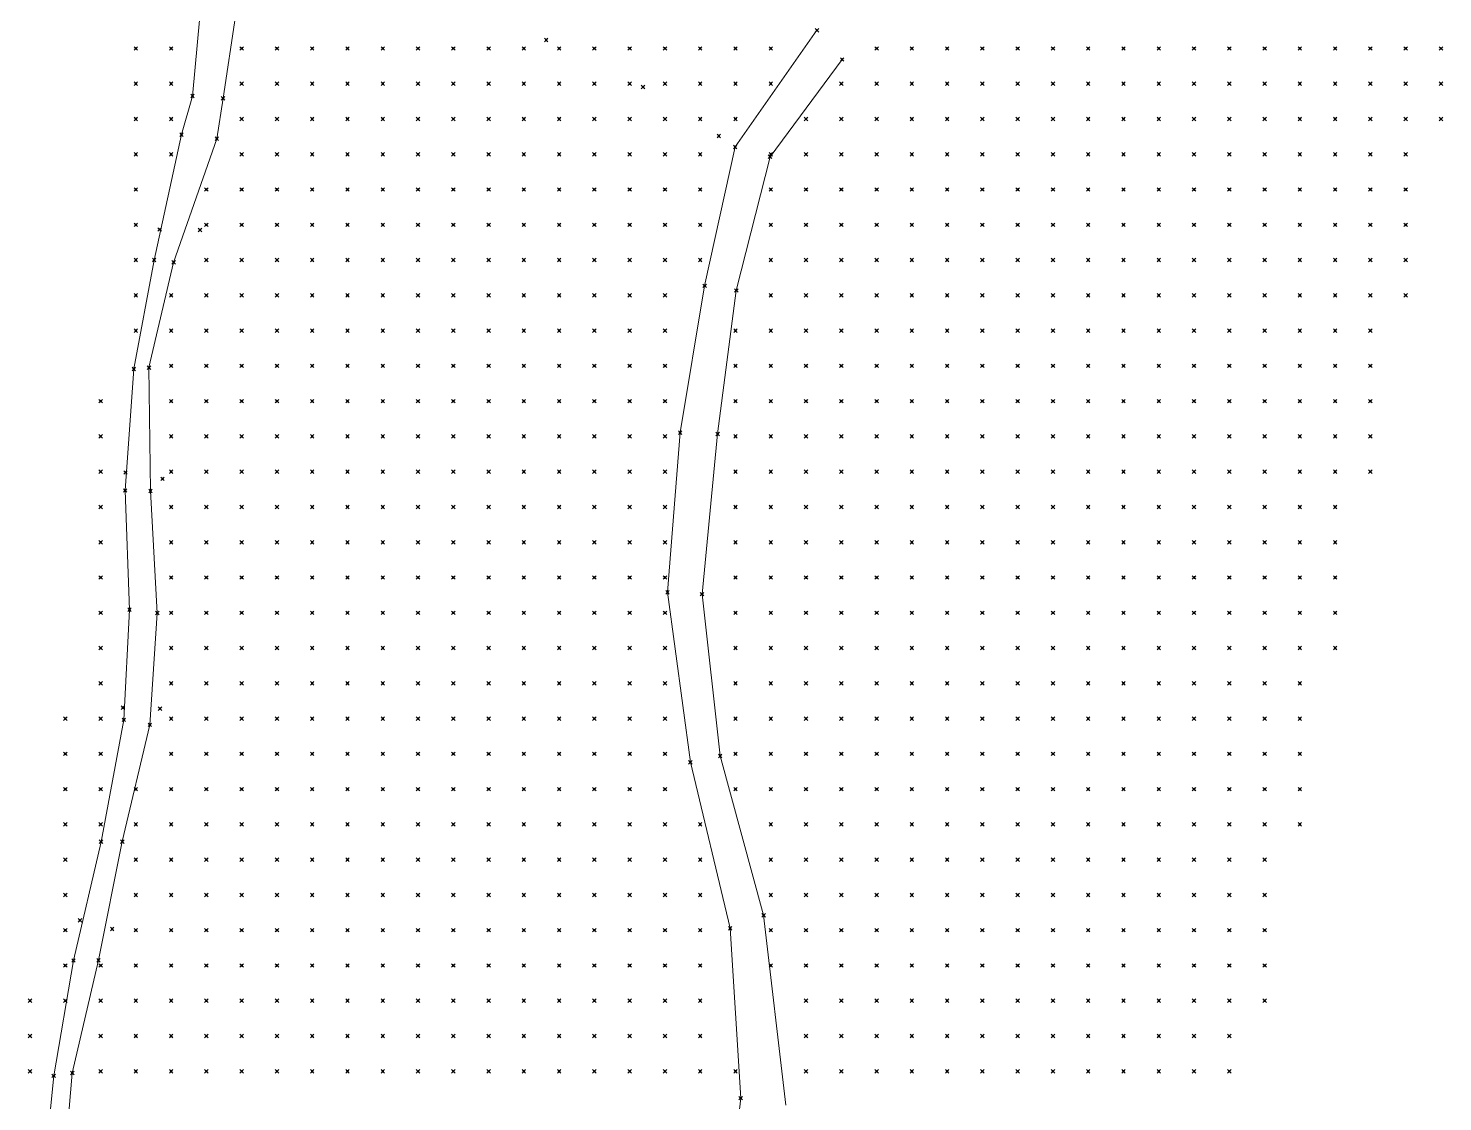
# Model space of a CAD drawing. Header units: metres. Extents: x 441556 to 446409, y 432338 to 461058.
# Drawn here: x 445193.5 to 445313.8, y 436738 to 436829.3 of the extents above; entities that cross this region are included whole.
import ezdxf

# ---------------------------------------------------------------- set-up
doc = ezdxf.new("R2010")
doc.units = ezdxf.units.M
doc.header["$MEASUREMENT"] = 0
doc.header["$PDMODE"] = 35
doc.header["$PDSIZE"] = 0.15
for name, color, linetype, lineweight in [('DTM-BRE-RevN_GRP_DRUM FORESTIER', 2, 'Continuous', 0), ('DTM-NOK-RevN_LIDAR_co_lidar', 91, 'Continuous', 0), ('DTM-NOK-RevN_RTK', 32, 'Continuous', 0)]:
    doc.layers.add(name, color=color, linetype=linetype, lineweight=lineweight)

msp = doc.modelspace()

# ---------------------------------------------------------------- linework, layer by layer
at = {"layer": 'DTM-BRE-RevN_GRP_DRUM FORESTIER'}
for p, q in [((445207.453, 436823.545, 324.99), (445208.078, 436830.304, 325.52)), ((445211.104, 436830.334, 325.508), (445210.055, 436823.355, 325.074)), ((445253.605, 436819.222, 347.987), (445260.558, 436829.136, 345.974)), ((445256.57, 436818.386, 347.986), (445262.696, 436826.658, 346.096)), ((445206.521, 436820.271, 325.227), (445207.453, 436823.545, 324.99)), ((445210.055, 436823.355, 325.074), (445209.529, 436819.917, 325.182)), ((445204.192, 436809.604, 325.087), (445206.521, 436820.271, 325.227)), ((445209.529, 436819.917, 325.182), (445205.851, 436809.402, 325.158)), ((445251.004, 436807.404, 350.141), (445253.605, 436819.222, 347.987)), ((445253.696, 436807.012, 350.125), (445256.57, 436818.386, 347.986)), ((445202.467, 436800.339, 325.001), (445204.192, 436809.604, 325.087)), ((445205.851, 436809.402, 325.158), (445203.751, 436800.452, 324.849)), ((445248.92, 436794.923, 352.703), (445251.004, 436807.404, 350.141)), ((445252.112, 436794.813, 352.721), (445253.696, 436807.012, 350.125)), ((445201.727, 436790.007, 324.931), (445202.467, 436800.339, 325.001)), ((445203.751, 436800.452, 324.849), (445203.884, 436789.967, 325.036)), ((445247.853, 436781.351, 354.242), (445248.92, 436794.923, 352.703)), ((445250.783, 436781.19, 354.259), (445252.112, 436794.813, 352.721)), ((445202.1, 436779.868, 325.12), (445201.727, 436790.007, 324.931)), ((445203.884, 436789.967, 325.036), (445204.46, 436779.584, 325.207)), ((445249.794, 436766.891, 356.804), (445247.853, 436781.351, 354.242)), ((445252.33, 436767.431, 357.163), (445250.783, 436781.19, 354.259)), ((445201.617, 436770.501, 325.118), (445202.1, 436779.868, 325.12)), ((445204.46, 436779.584, 325.207), (445203.825, 436770.081, 325.258)), ((445199.68, 436760.133, 325.124), (445201.617, 436770.501, 325.118)), ((445203.825, 436770.081, 325.258), (445201.488, 436760.143, 325.132)), ((445253.177, 436752.777, 359.825), (445249.794, 436766.891, 356.804)), ((445256.021, 436753.882, 359.78), (445252.33, 436767.431, 357.163)), ((445197.332, 436750.04, 325.029), (445199.68, 436760.133, 325.124)), ((445201.488, 436760.143, 325.132), (445199.458, 436750.051, 325.045)), ((445257.924, 436737.724, 362.214), (445256.021, 436753.882, 359.78)), ((445254.075, 436738.331, 362.3), (445253.177, 436752.777, 359.825)), ((445195.652, 436740.228, 325.095), (445197.332, 436750.04, 325.029)), ((445199.458, 436750.051, 325.045), (445197.232, 436740.467, 325.081)), ((445194.667, 436730.326, 325.311), (445195.652, 436740.228, 325.095)), ((445197.232, 436740.467, 325.081), (445196.346, 436730.127, 325.387)), ((445252.42, 436723.75, 362.963), (445254.075, 436738.331, 362.3))]:
    msp.add_line(p, q, dxfattribs=at)
at = {"layer": 'DTM-NOK-RevN_LIDAR_co_lidar'}
for p in [(445202.641, 436827.595, 323.741), (445205.64, 436827.595, 324.706), (445211.639, 436827.595, 325.249), (445214.639, 436827.595, 326.148), (445217.638, 436827.595, 330.301), (445220.637, 436827.595, 333.143), (445223.637, 436827.595, 334.164), (445226.636, 436827.595, 335.38), (445229.635, 436827.595, 336.824), (445232.635, 436827.595, 338.014), (445235.634, 436827.595, 338.902), (445238.634, 436827.595, 340.061), (445241.633, 436827.595, 341.653), (445244.632, 436827.595, 342.616), (445247.632, 436827.595, 343.68), (445250.631, 436827.595, 344.609), (445253.63, 436827.595, 345.422), (445256.63, 436827.595, 345.903), (445265.628, 436827.595, 346.367), (445268.627, 436827.595, 347.504), (445271.627, 436827.595, 348.869), (445274.626, 436827.595, 350.51), (445277.625, 436827.595, 354.918), (445280.625, 436827.595, 356.434), (445283.624, 436827.595, 357.145), (445286.624, 436827.595, 359.183), (445289.623, 436827.595, 360.364), (445292.622, 436827.595, 360.938), (445295.622, 436827.595, 361.099), (445298.621, 436827.595, 361.127), (445301.62, 436827.595, 360.359), (445304.62, 436827.595, 359.744), (445307.619, 436827.595, 359.133), (445310.619, 436827.595, 357.608), (445313.618, 436827.595, 358.384), (445202.641, 436824.596, 323.563), (445205.64, 436824.596, 324.589), (445211.639, 436824.596, 325.881), (445214.639, 436824.596, 327.587), (445217.638, 436824.596, 331.214), (445220.637, 436824.596, 333.736), (445223.637, 436824.596, 334.707), (445226.636, 436824.596, 335.876), (445229.635, 436824.596, 337.665), (445232.635, 436824.596, 338.782), (445235.634, 436824.596, 339.813), (445238.634, 436824.596, 341.534), (445241.633, 436824.596, 342.983), (445244.632, 436824.596, 344.087), (445247.632, 436824.596, 345.369), (445250.631, 436824.596, 346.649), (445253.63, 436824.596, 347.118), (445256.63, 436824.596, 346.85), (445262.629, 436824.596, 347.531), (445265.628, 436824.596, 349.435), (445268.627, 436824.596, 350.822), (445271.627, 436824.596, 351.86), (445274.626, 436824.596, 353.271), (445277.625, 436824.596, 357.587), (445280.625, 436824.596, 359.799), (445283.624, 436824.596, 360.044), (445286.624, 436824.596, 360.584), (445289.623, 436824.596, 361.253), (445292.622, 436824.596, 361.907), (445295.622, 436824.596, 362.546), (445298.621, 436824.596, 363.065), (445301.62, 436824.596, 362.008), (445304.62, 436824.596, 360.805), (445307.619, 436824.596, 361.563), (445310.619, 436824.596, 362.106), (445313.618, 436824.596, 362.723), (445202.641, 436821.597, 323.593), (445205.64, 436821.597, 324.581), (445211.639, 436821.597, 327.219), (445214.639, 436821.597, 329.363), (445217.638, 436821.597, 331.726), (445220.637, 436821.597, 333.713), (445223.637, 436821.597, 335.136), (445226.636, 436821.597, 336.288), (445229.635, 436821.597, 338.329), (445232.635, 436821.597, 339.894), (445235.634, 436821.597, 341.344), (445238.634, 436821.597, 343.518), (445241.633, 436821.597, 344.923), (445244.632, 436821.597, 345.685), (445247.632, 436821.597, 346.349), (445250.631, 436821.597, 347.46), (445253.63, 436821.597, 347.731), (445259.629, 436821.597, 348.46), (445262.629, 436821.597, 350.344), (445265.628, 436821.597, 352.412), (445268.627, 436821.597, 353.637), (445271.627, 436821.597, 354.388), (445274.626, 436821.597, 356.34), (445277.625, 436821.597, 359.073), (445280.625, 436821.597, 360.527), (445283.624, 436821.597, 360.813), (445286.624, 436821.597, 361.393), (445289.623, 436821.597, 362.244), (445292.622, 436821.597, 363.173), (445295.622, 436821.597, 363.646), (445298.621, 436821.597, 364.125), (445301.62, 436821.597, 364.19), (445304.62, 436821.597, 364.178), (445307.619, 436821.597, 364.855), (445310.619, 436821.597, 365.491), (445313.618, 436821.597, 365.755), (445202.641, 436818.597, 323.913), (445205.64, 436818.597, 324.663), (445211.639, 436818.597, 327.734), (445214.639, 436818.597, 329.749), (445217.638, 436818.597, 332.032), (445220.637, 436818.597, 333.69), (445223.637, 436818.597, 335.218), (445226.636, 436818.597, 337.193), (445229.635, 436818.597, 339.326), (445232.635, 436818.597, 340.836), (445235.634, 436818.597, 342.252), (445238.634, 436818.597, 344.479), (445241.633, 436818.597, 345.913), (445244.632, 436818.597, 347.015), (445247.632, 436818.597, 347.816), (445250.631, 436818.597, 348.199), (445256.63, 436818.597, 348.589), (445259.629, 436818.597, 350.792), (445262.629, 436818.597, 352.703), (445265.628, 436818.597, 354.364), (445268.627, 436818.597, 355.777), (445271.627, 436818.597, 356.778), (445274.626, 436818.597, 358.462), (445277.625, 436818.597, 359.778), (445280.625, 436818.597, 360.836), (445283.624, 436818.597, 361.73), (445286.624, 436818.597, 362.42), (445289.623, 436818.597, 363.57), (445292.622, 436818.597, 364.783), (445295.622, 436818.597, 365.379), (445298.621, 436818.597, 365.609), (445301.62, 436818.597, 365.974), (445304.62, 436818.597, 366.02), (445307.619, 436818.597, 366.207), (445310.619, 436818.597, 367.026), (445202.641, 436815.598, 324.101), (445208.64, 436815.598, 324.833), (445211.639, 436815.598, 327.135), (445214.639, 436815.598, 330.266), (445217.638, 436815.598, 332.898), (445220.637, 436815.598, 334.227), (445223.637, 436815.598, 335.555), (445226.636, 436815.598, 337.526), (445229.635, 436815.598, 339.625), (445232.635, 436815.598, 340.983), (445235.634, 436815.598, 342.797), (445238.634, 436815.598, 345.084), (445241.633, 436815.598, 346.524), (445244.632, 436815.598, 347.922), (445247.632, 436815.598, 349.151), (445250.631, 436815.598, 349.122), (445256.63, 436815.598, 349.398), (445259.629, 436815.598, 351.248), (445262.629, 436815.598, 353.205), (445265.628, 436815.598, 354.843), (445268.627, 436815.598, 356.525), (445271.627, 436815.598, 358.117), (445274.626, 436815.598, 359.501), (445277.625, 436815.598, 360.315), (445280.625, 436815.598, 361.333), (445283.624, 436815.598, 362.506), (445286.624, 436815.598, 364.311), (445289.623, 436815.598, 365.459), (445292.622, 436815.598, 366.046), (445295.622, 436815.598, 366.509), (445298.621, 436815.598, 366.904), (445301.62, 436815.598, 367.472), (445304.62, 436815.598, 367.384), (445307.619, 436815.598, 367.48), (445310.619, 436815.598, 368.294), (445202.641, 436812.598, 324.25), (445208.64, 436812.598, 324.958), (445211.639, 436812.598, 326.263), (445214.639, 436812.598, 330.813), (445217.638, 436812.598, 333.666), (445220.637, 436812.598, 334.734), (445223.637, 436812.598, 335.904), (445226.636, 436812.598, 337.713), (445229.635, 436812.598, 339.674), (445232.635, 436812.598, 341.159), (445235.634, 436812.598, 342.9), (445238.634, 436812.598, 345.208), (445241.633, 436812.598, 346.995), (445244.632, 436812.598, 348.369), (445247.632, 436812.598, 349.866), (445250.631, 436812.598, 349.75), (445256.63, 436812.598, 349.882), (445259.629, 436812.598, 351.445), (445262.629, 436812.598, 353.455), (445265.628, 436812.598, 355.358), (445268.627, 436812.598, 357.297), (445271.627, 436812.598, 358.991), (445274.626, 436812.598, 360.266), (445277.625, 436812.598, 361.438), (445280.625, 436812.598, 362.335), (445283.624, 436812.598, 364.095), (445286.624, 436812.598, 366.53), (445289.623, 436812.598, 367.269), (445292.622, 436812.598, 367.675), (445295.622, 436812.598, 368.004), (445298.621, 436812.598, 368.05), (445301.62, 436812.598, 369.113), (445304.62, 436812.598, 369.794), (445307.619, 436812.598, 369.247), (445310.619, 436812.598, 369.525), (445202.641, 436809.599, 324.363), (445208.64, 436809.599, 325.001), (445211.639, 436809.599, 327.402), (445214.639, 436809.599, 332.086), (445217.638, 436809.599, 334.535), (445220.637, 436809.599, 335.466), (445223.637, 436809.599, 336.352), (445226.636, 436809.599, 338.109), (445229.635, 436809.599, 339.74), (445232.635, 436809.599, 341.492), (445235.634, 436809.599, 343.452), (445238.634, 436809.599, 345.486), (445241.633, 436809.599, 347.277), (445244.632, 436809.599, 348.66), (445247.632, 436809.599, 350.076), (445250.631, 436809.599, 349.996), (445256.63, 436809.599, 351.109), (445259.629, 436809.599, 352.42), (445262.629, 436809.599, 354.066), (445265.628, 436809.599, 356.412), (445268.627, 436809.599, 358.276), (445271.627, 436809.599, 360.044), (445274.626, 436809.599, 361.398), (445277.625, 436809.599, 362.457), (445280.625, 436809.599, 363.641), (445283.624, 436809.599, 365.212), (445286.624, 436809.599, 366.934), (445289.623, 436809.599, 368.046), (445292.622, 436809.599, 368.887), (445295.622, 436809.599, 370.025), (445298.621, 436809.599, 370.486), (445301.62, 436809.599, 371.304), (445304.62, 436809.599, 371.635), (445307.619, 436809.599, 371.683), (445310.619, 436809.599, 371.724), (445202.641, 436806.6, 324.361), (445205.64, 436806.6, 324.83), (445208.64, 436806.6, 324.952), (445211.639, 436806.6, 328.869), (445214.639, 436806.6, 333.351), (445217.638, 436806.6, 335.162), (445220.637, 436806.6, 335.907), (445223.637, 436806.6, 336.989), (445226.636, 436806.6, 338.611), (445229.635, 436806.6, 340.076), (445232.635, 436806.6, 341.694), (445235.634, 436806.6, 343.741), (445238.634, 436806.6, 345.572), (445241.633, 436806.6, 347.313), (445244.632, 436806.6, 348.748), (445247.632, 436806.6, 350.132), (445256.63, 436806.6, 352.098), (445259.629, 436806.6, 353.614), (445262.629, 436806.6, 355.079), (445265.628, 436806.6, 357.082), (445268.627, 436806.6, 358.887), (445271.627, 436806.6, 360.941), (445274.626, 436806.6, 362.406), (445277.625, 436806.6, 363.354), (445280.625, 436806.6, 364.526), (445283.624, 436806.6, 365.569), (445286.624, 436806.6, 367.092), (445289.623, 436806.6, 368.829), (445292.622, 436806.6, 370.304), (445295.622, 436806.6, 371.59), (445298.621, 436806.6, 372.737), (445301.62, 436806.6, 373.284), (445304.62, 436806.6, 373.949), (445307.619, 436806.6, 373.825), (445310.619, 436806.6, 374.257), (445202.641, 436803.6, 324.465), (445205.64, 436803.6, 324.878), (445208.64, 436803.6, 325.312), (445211.639, 436803.6, 329.754), (445214.639, 436803.6, 334.012), (445217.638, 436803.6, 335.443), (445220.637, 436803.6, 336.051), (445223.637, 436803.6, 337.362), (445226.636, 436803.6, 338.905), (445229.635, 436803.6, 340.44), (445232.635, 436803.6, 341.886), (445235.634, 436803.6, 343.58), (445238.634, 436803.6, 345.448), (445241.633, 436803.6, 347.265), (445244.632, 436803.6, 348.685), (445247.632, 436803.6, 350.423), (445253.63, 436803.6, 351.276), (445256.63, 436803.6, 353.273), (445259.629, 436803.6, 354.838), (445262.629, 436803.6, 355.969), (445265.628, 436803.6, 357.592), (445268.627, 436803.6, 359.584), (445271.627, 436803.6, 361.641), (445274.626, 436803.6, 363.046), (445277.625, 436803.6, 364.731), (445280.625, 436803.6, 365.888), (445283.624, 436803.6, 366.507), (445286.624, 436803.6, 368.149), (445289.623, 436803.6, 369.89), (445292.622, 436803.6, 371.281), (445295.622, 436803.6, 372.661), (445298.621, 436803.6, 374.11), (445301.62, 436803.6, 374.69), (445304.62, 436803.6, 375.375), (445307.619, 436803.6, 375.709), (445205.64, 436800.601, 324.818), (445208.64, 436800.601, 325.301), (445211.639, 436800.601, 329.275), (445214.639, 436800.601, 333.975), (445217.638, 436800.601, 335.523), (445220.637, 436800.601, 336.15), (445223.637, 436800.601, 337.437), (445226.636, 436800.601, 338.754), (445229.635, 436800.601, 340.006), (445232.635, 436800.601, 341.811), (445235.634, 436800.601, 343.393), (445238.634, 436800.601, 345.426), (445241.633, 436800.601, 347.384), (445244.632, 436800.601, 348.813), (445247.632, 436800.601, 350.918), (445253.63, 436800.601, 351.931), (445256.63, 436800.601, 354.058), (445259.629, 436800.601, 355.849), (445262.629, 436800.601, 356.9), (445265.628, 436800.601, 358.226), (445268.627, 436800.601, 360.178), (445271.627, 436800.601, 362.223), (445274.626, 436800.601, 363.769), (445277.625, 436800.601, 365.502), (445280.625, 436800.601, 366.741), (445283.624, 436800.601, 367.416), (445286.624, 436800.601, 368.961), (445289.623, 436800.601, 370.64), (445292.622, 436800.601, 371.946), (445295.622, 436800.601, 373.388), (445298.621, 436800.601, 374.664), (445301.62, 436800.601, 375.631), (445304.62, 436800.601, 376.494), (445307.619, 436800.601, 377.407), (445199.642, 436797.602, 323.951), (445205.64, 436797.602, 324.797), (445208.64, 436797.602, 325.594), (445211.639, 436797.602, 328.209), (445214.639, 436797.602, 332.546), (445217.638, 436797.602, 335.307), (445220.637, 436797.602, 336.481), (445223.637, 436797.602, 337.502), (445226.636, 436797.602, 338.65), (445229.635, 436797.602, 339.724), (445232.635, 436797.602, 341.526), (445235.634, 436797.602, 343.186), (445238.634, 436797.602, 345.111), (445241.633, 436797.602, 347.58), (445244.632, 436797.602, 349.733), (445247.632, 436797.602, 351.588), (445253.63, 436797.602, 352.662), (445256.63, 436797.602, 354.918), (445259.629, 436797.602, 356.785), (445262.629, 436797.602, 357.825), (445265.628, 436797.602, 358.934), (445268.627, 436797.602, 360.732), (445271.627, 436797.602, 362.497), (445274.626, 436797.602, 364.45), (445277.625, 436797.602, 366.52), (445280.625, 436797.602, 367.625), (445283.624, 436797.602, 368.458), (445286.624, 436797.602, 369.869), (445289.623, 436797.602, 371.329), (445292.622, 436797.602, 372.918), (445295.622, 436797.602, 373.984), (445298.621, 436797.602, 374.996), (445301.62, 436797.602, 376.153), (445304.62, 436797.602, 377.281), (445307.619, 436797.602, 378.404), (445199.642, 436794.602, 324.172), (445205.64, 436794.602, 324.687), (445208.64, 436794.602, 326.206), (445211.639, 436794.602, 327.774), (445214.639, 436794.602, 330.577), (445217.638, 436794.602, 334.964), (445220.637, 436794.602, 336.953), (445223.637, 436794.602, 337.624), (445226.636, 436794.602, 338.767), (445229.635, 436794.602, 340.091), (445232.635, 436794.602, 341.835), (445235.634, 436794.602, 343.685), (445238.634, 436794.602, 345.61), (445241.633, 436794.602, 347.318), (445244.632, 436794.602, 349.83), (445247.632, 436794.602, 351.96), (445253.63, 436794.602, 353.911), (445256.63, 436794.602, 356.041), (445259.629, 436794.602, 357.55), (445262.629, 436794.602, 358.579), (445265.628, 436794.602, 359.645), (445268.627, 436794.602, 361.954), (445271.627, 436794.602, 363.439), (445274.626, 436794.602, 365.699), (445277.625, 436794.602, 367.649), (445280.625, 436794.602, 368.533), (445283.624, 436794.602, 369.553), (445286.624, 436794.602, 370.75), (445289.623, 436794.602, 372.221), (445292.622, 436794.602, 373.734), (445295.622, 436794.602, 374.864), (445298.621, 436794.602, 375.768), (445301.62, 436794.602, 376.709), (445304.62, 436794.602, 377.788), (445307.619, 436794.602, 379.207), (445199.642, 436791.603, 324.284), (445205.64, 436791.603, 324.665), (445208.64, 436791.603, 326.465), (445211.639, 436791.603, 327.974), (445214.639, 436791.603, 329.528), (445217.638, 436791.603, 334.015), (445220.637, 436791.603, 336.99), (445223.637, 436791.603, 338.105), (445226.636, 436791.603, 339.508), (445229.635, 436791.603, 340.857), (445232.635, 436791.603, 342.7), (445235.634, 436791.603, 344.417), (445238.634, 436791.603, 345.85), (445241.633, 436791.603, 347.829), (445244.632, 436791.603, 350.479), (445247.632, 436791.603, 352.387), (445253.63, 436791.603, 354.678), (445256.63, 436791.603, 356.807), (445259.629, 436791.603, 358.339), (445262.629, 436791.603, 359.398), (445265.628, 436791.603, 360.527), (445268.627, 436791.603, 362.436), (445271.627, 436791.603, 364.024), (445274.626, 436791.603, 366.478), (445277.625, 436791.603, 368.391), (445280.625, 436791.603, 369.491), (445283.624, 436791.603, 370.559), (445286.624, 436791.603, 371.824), (445289.623, 436791.603, 373.671), (445292.622, 436791.603, 374.767), (445295.622, 436791.603, 375.631), (445298.621, 436791.603, 376.569), (445301.62, 436791.603, 377.374), (445304.62, 436791.603, 378.516), (445307.619, 436791.603, 379.888), (445199.642, 436788.603, 324.301), (445205.64, 436788.603, 324.898), (445208.64, 436788.603, 326.115), (445211.639, 436788.603, 327.322), (445214.639, 436788.603, 329.203), (445217.638, 436788.603, 334.09), (445220.637, 436788.603, 337.398), (445223.637, 436788.603, 338.32), (445226.636, 436788.603, 339.768), (445229.635, 436788.603, 341.501), (445232.635, 436788.603, 343.419), (445235.634, 436788.603, 345.133), (445238.634, 436788.603, 346.973), (445241.633, 436788.603, 349.129), (445244.632, 436788.603, 351.853), (445247.632, 436788.603, 353.125), (445253.63, 436788.603, 355.075), (445256.63, 436788.603, 357.338), (445259.629, 436788.603, 359.001), (445262.629, 436788.603, 360.028), (445265.628, 436788.603, 361.493), (445268.627, 436788.603, 363.12), (445271.627, 436788.603, 365.392), (445274.626, 436788.603, 367.615), (445277.625, 436788.603, 369.246), (445280.625, 436788.603, 370.343), (445283.624, 436788.603, 371.424), (445286.624, 436788.603, 372.741), (445289.623, 436788.603, 374.536), (445292.622, 436788.603, 375.548), (445295.622, 436788.603, 376.189), (445298.621, 436788.603, 376.942), (445301.62, 436788.603, 378.17), (445304.62, 436788.603, 379.37), (445199.642, 436785.604, 324.292), (445205.64, 436785.604, 324.929), (445208.64, 436785.604, 326.069), (445211.639, 436785.604, 327.039), (445214.639, 436785.604, 329.78), (445217.638, 436785.604, 334.813), (445220.637, 436785.604, 337.763), (445223.637, 436785.604, 338.331), (445226.636, 436785.604, 339.198), (445229.635, 436785.604, 341.263), (445232.635, 436785.604, 343.911), (445235.634, 436785.604, 346.607), (445238.634, 436785.604, 348.82), (445241.633, 436785.604, 350.326), (445244.632, 436785.604, 352.584), (445247.632, 436785.604, 353.604), (445253.63, 436785.604, 355.568), (445256.63, 436785.604, 357.327), (445259.629, 436785.604, 359.362), (445262.629, 436785.604, 360.779), (445265.628, 436785.604, 362.425), (445268.627, 436785.604, 364.314), (445271.627, 436785.604, 366.779), (445274.626, 436785.604, 368.63), (445277.625, 436785.604, 369.807), (445280.625, 436785.604, 370.883), (445283.624, 436785.604, 372.121), (445286.624, 436785.604, 373.643), (445289.623, 436785.604, 375.111), (445292.622, 436785.604, 375.901), (445295.622, 436785.604, 376.602), (445298.621, 436785.604, 377.57), (445301.62, 436785.604, 379.257), (445304.62, 436785.604, 380.392), (445199.642, 436782.605, 324.213), (445205.64, 436782.605, 325.051), (445208.64, 436782.605, 326.013), (445211.639, 436782.605, 326.833), (445214.639, 436782.605, 330.712), (445217.638, 436782.605, 335.567), (445220.637, 436782.605, 337.99), (445223.637, 436782.605, 338.441), (445226.636, 436782.605, 338.762), (445229.635, 436782.605, 340.875), (445232.635, 436782.605, 344.413), (445235.634, 436782.605, 347.954), (445238.634, 436782.605, 349.555), (445241.633, 436782.605, 350.983), (445244.632, 436782.605, 353.068), (445247.632, 436782.605, 353.924), (445253.63, 436782.605, 356.475), (445256.63, 436782.605, 358.132), (445259.629, 436782.605, 359.872), (445262.629, 436782.605, 361.409), (445265.628, 436782.605, 363.379), (445268.627, 436782.605, 365.147), (445271.627, 436782.605, 366.866), (445274.626, 436782.605, 369.033), (445277.625, 436782.605, 370.522), (445280.625, 436782.605, 371.357), (445283.624, 436782.605, 372.654), (445286.624, 436782.605, 374.259), (445289.623, 436782.605, 375.844), (445292.622, 436782.605, 376.491), (445295.622, 436782.605, 376.945), (445298.621, 436782.605, 378.585), (445301.62, 436782.605, 380.21), (445304.62, 436782.605, 381.233), (445199.642, 436779.605, 324.184), (445205.64, 436779.605, 325.2), (445208.64, 436779.605, 326.522), (445211.639, 436779.605, 327.68), (445214.639, 436779.605, 331.455), (445217.638, 436779.605, 335.359), (445220.637, 436779.605, 337.447), (445223.637, 436779.605, 338.156), (445226.636, 436779.605, 338.449), (445229.635, 436779.605, 340.744), (445232.635, 436779.605, 344.824), (445235.634, 436779.605, 348.627), (445238.634, 436779.605, 349.747), (445241.633, 436779.605, 351.138), (445244.632, 436779.605, 352.836), (445247.632, 436779.605, 354.023), (445253.63, 436779.605, 356.967), (445256.63, 436779.605, 359.098), (445259.629, 436779.605, 360.831), (445262.629, 436779.605, 362.46), (445265.628, 436779.605, 364.763), (445268.627, 436779.605, 366.709), (445271.627, 436779.605, 368.05), (445274.626, 436779.605, 369.997), (445277.625, 436779.605, 371.245), (445280.625, 436779.605, 371.951), (445283.624, 436779.605, 373.091), (445286.624, 436779.605, 374.527), (445289.623, 436779.605, 375.922), (445292.622, 436779.605, 376.687), (445295.622, 436779.605, 377.72), (445298.621, 436779.605, 379.18), (445301.62, 436779.605, 380.349), (445304.62, 436779.605, 381.271), (445199.642, 436776.606, 324.337), (445205.64, 436776.606, 325.373), (445208.64, 436776.606, 327.019), (445211.639, 436776.606, 329.443), (445214.639, 436776.606, 332.486), (445217.638, 436776.606, 334.586), (445220.637, 436776.606, 337.071), (445223.637, 436776.606, 338.047), (445226.636, 436776.606, 338.072), (445229.635, 436776.606, 339.96), (445232.635, 436776.606, 344.798), (445235.634, 436776.606, 349.112), (445238.634, 436776.606, 350.494), (445241.633, 436776.606, 351.419), (445244.632, 436776.606, 352.962), (445247.632, 436776.606, 354.42), (445253.63, 436776.606, 357.481), (445256.63, 436776.606, 359.706), (445259.629, 436776.606, 362.059), (445262.629, 436776.606, 364.047), (445265.628, 436776.606, 365.986), (445268.627, 436776.606, 367.767), (445271.627, 436776.606, 368.535), (445274.626, 436776.606, 370.264), (445277.625, 436776.606, 371.677), (445280.625, 436776.606, 372.617), (445283.624, 436776.606, 374.055), (445286.624, 436776.606, 375.171), (445289.623, 436776.606, 375.884), (445292.622, 436776.606, 377.215), (445295.622, 436776.606, 378.594), (445298.621, 436776.606, 379.436), (445301.62, 436776.606, 380.352), (445304.62, 436776.606, 381.592), (445199.642, 436773.607, 324.578), (445205.64, 436773.607, 325.32), (445208.64, 436773.607, 327.007), (445211.639, 436773.607, 330.402), (445214.639, 436773.607, 332.932), (445217.638, 436773.607, 334.905), (445220.637, 436773.607, 337.298), (445223.637, 436773.607, 338.322), (445226.636, 436773.607, 338.135), (445229.635, 436773.607, 340.51), (445232.635, 436773.607, 346.582), (445235.634, 436773.607, 350.496), (445238.634, 436773.607, 351.508), (445241.633, 436773.607, 352.394), (445244.632, 436773.607, 353.992), (445247.632, 436773.607, 355.168), (445253.63, 436773.607, 357.874), (445256.63, 436773.607, 360.548), (445259.629, 436773.607, 363.075), (445262.629, 436773.607, 365.032), (445265.628, 436773.607, 366.252), (445268.627, 436773.607, 366.93), (445271.627, 436773.607, 368.355), (445274.626, 436773.607, 370.632), (445277.625, 436773.607, 372.816), (445280.625, 436773.607, 374.412), (445283.624, 436773.607, 375.461), (445286.624, 436773.607, 375.906), (445289.623, 436773.607, 376.936), (445292.622, 436773.607, 378.34), (445295.622, 436773.607, 379.172), (445298.621, 436773.607, 379.809), (445301.62, 436773.607, 380.586), (445196.642, 436770.607, 323.963), (445199.642, 436770.607, 324.712), (445205.64, 436770.607, 325.174), (445208.64, 436770.607, 327.608), (445211.639, 436770.607, 331.045), (445214.639, 436770.607, 333.249), (445217.638, 436770.607, 335.404), (445220.637, 436770.607, 337.486), (445223.637, 436770.607, 338.868), (445226.636, 436770.607, 338.893), (445229.635, 436770.607, 342.3), (445232.635, 436770.607, 348.319), (445235.634, 436770.607, 351.336), (445238.634, 436770.607, 351.623), (445241.633, 436770.607, 352.374), (445244.632, 436770.607, 353.922), (445247.632, 436770.607, 355.498), (445253.63, 436770.607, 357.866), (445256.63, 436770.607, 361.073), (445259.629, 436770.607, 363.511), (445262.629, 436770.607, 365.406), (445265.628, 436770.607, 366.255), (445268.627, 436770.607, 367.016), (445271.627, 436770.607, 368.795), (445274.626, 436770.607, 371.55), (445277.625, 436770.607, 374.167), (445280.625, 436770.607, 375.9), (445283.624, 436770.607, 376.184), (445286.624, 436770.607, 376.508), (445289.623, 436770.607, 377.717), (445292.622, 436770.607, 378.814), (445295.622, 436770.607, 379.509), (445298.621, 436770.607, 380.492), (445301.62, 436770.607, 381.354), (445196.642, 436767.608, 324.071), (445199.642, 436767.608, 324.785), (445205.64, 436767.608, 325.205), (445208.64, 436767.608, 328.239), (445211.639, 436767.608, 331.408), (445214.639, 436767.608, 333.514), (445217.638, 436767.608, 335.443), (445220.637, 436767.608, 337.361), (445223.637, 436767.608, 338.821), (445226.636, 436767.608, 339.184), (445229.635, 436767.608, 343.462), (445232.635, 436767.608, 349.26), (445235.634, 436767.608, 351.582), (445238.634, 436767.608, 351.592), (445241.633, 436767.608, 352.585), (445244.632, 436767.608, 353.793), (445247.632, 436767.608, 354.744), (445253.63, 436767.608, 358.252), (445256.63, 436767.608, 361.502), (445259.629, 436767.608, 364.009), (445262.629, 436767.608, 365.848), (445265.628, 436767.608, 366.77), (445268.627, 436767.608, 368.271), (445271.627, 436767.608, 370.093), (445274.626, 436767.608, 372.372), (445277.625, 436767.608, 374.88), (445280.625, 436767.608, 376.538), (445283.624, 436767.608, 377.015), (445286.624, 436767.608, 377.549), (445289.623, 436767.608, 378.392), (445292.622, 436767.608, 379.351), (445295.622, 436767.608, 379.917), (445298.621, 436767.608, 380.82), (445301.62, 436767.608, 382.366), (445196.642, 436764.608, 324.145), (445199.642, 436764.608, 324.825), (445202.641, 436764.608, 325.029), (445205.64, 436764.608, 326.466), (445208.64, 436764.608, 329.482), (445211.639, 436764.608, 331.478), (445214.639, 436764.608, 333.715), (445217.638, 436764.608, 335.756), (445220.637, 436764.608, 337.869), (445223.637, 436764.608, 338.804), (445226.636, 436764.608, 339.419), (445229.635, 436764.608, 343.996), (445232.635, 436764.608, 349.557), (445235.634, 436764.608, 351.669), (445238.634, 436764.608, 351.411), (445241.633, 436764.608, 352.384), (445244.632, 436764.608, 353.986), (445247.632, 436764.608, 354.912), (445253.63, 436764.608, 358.561), (445256.63, 436764.608, 360.859), (445259.629, 436764.608, 364.018), (445262.629, 436764.608, 365.973), (445265.628, 436764.608, 367.656), (445268.627, 436764.608, 369.685), (445271.627, 436764.608, 371.422), (445274.626, 436764.608, 372.806), (445277.625, 436764.608, 374.677), (445280.625, 436764.608, 376.582), (445283.624, 436764.608, 377.633), (445286.624, 436764.608, 378.495), (445289.623, 436764.608, 379.354), (445292.622, 436764.608, 380.198), (445295.622, 436764.608, 380.784), (445298.621, 436764.608, 381.866), (445301.62, 436764.608, 383.467), (445196.642, 436761.609, 324.453), (445199.642, 436761.609, 324.921), (445202.641, 436761.609, 324.957), (445205.64, 436761.609, 327.841), (445208.64, 436761.609, 330.356), (445211.639, 436761.609, 331.344), (445214.639, 436761.609, 333.282), (445217.638, 436761.609, 335.95), (445220.637, 436761.609, 338.515), (445223.637, 436761.609, 339.228), (445226.636, 436761.609, 339.353), (445229.635, 436761.609, 343.545), (445232.635, 436761.609, 348.76), (445235.634, 436761.609, 351.329), (445238.634, 436761.609, 352.002), (445241.633, 436761.609, 352.748), (445244.632, 436761.609, 354.429), (445247.632, 436761.609, 355.58), (445250.631, 436761.609, 357.153), (445256.63, 436761.609, 360.618), (445259.629, 436761.609, 363.818), (445262.629, 436761.609, 366.028), (445265.628, 436761.609, 368.587), (445268.627, 436761.609, 370.822), (445271.627, 436761.609, 372.305), (445274.626, 436761.609, 373.414), (445277.625, 436761.609, 374.985), (445280.625, 436761.609, 377.165), (445283.624, 436761.609, 378.335), (445286.624, 436761.609, 379.266), (445289.623, 436761.609, 380.174), (445292.622, 436761.609, 380.897), (445295.622, 436761.609, 381.863), (445298.621, 436761.609, 382.905), (445301.62, 436761.609, 384.237), (445196.642, 436758.61, 324.7), (445202.641, 436758.61, 324.973), (445205.64, 436758.61, 328.237), (445208.64, 436758.61, 330.383), (445211.639, 436758.61, 331.211), (445214.639, 436758.61, 332.963), (445217.638, 436758.61, 335.761), (445220.637, 436758.61, 338.478), (445223.637, 436758.61, 339.225), (445226.636, 436758.61, 339.095), (445229.635, 436758.61, 341.657), (445232.635, 436758.61, 347.302), (445235.634, 436758.61, 351.453), (445238.634, 436758.61, 352.951), (445241.633, 436758.61, 353.651), (445244.632, 436758.61, 354.926), (445247.632, 436758.61, 356.079), (445250.631, 436758.61, 357.751), (445256.63, 436758.61, 360.739), (445259.629, 436758.61, 364.064), (445262.629, 436758.61, 366.195), (445265.628, 436758.61, 368.143), (445268.627, 436758.61, 370.918), (445271.627, 436758.61, 372.878), (445274.626, 436758.61, 374.26), (445277.625, 436758.61, 375.953), (445280.625, 436758.61, 378.179), (445283.624, 436758.61, 379.368), (445286.624, 436758.61, 380.06), (445289.623, 436758.61, 380.692), (445292.622, 436758.61, 381.391), (445295.622, 436758.61, 382.626), (445298.621, 436758.61, 383.642), (445196.642, 436755.61, 324.815), (445202.641, 436755.61, 325.296), (445205.64, 436755.61, 327.554), (445208.64, 436755.61, 329.823), (445211.639, 436755.61, 331.102), (445214.639, 436755.61, 333.094), (445217.638, 436755.61, 335.875), (445220.637, 436755.61, 337.946), (445223.637, 436755.61, 338.699), (445226.636, 436755.61, 338.875), (445229.635, 436755.61, 341.504), (445232.635, 436755.61, 346.634), (445235.634, 436755.61, 351.096), (445238.634, 436755.61, 353.246), (445241.633, 436755.61, 354.318), (445244.632, 436755.61, 355.438), (445247.632, 436755.61, 356.642), (445250.631, 436755.61, 358.436), (445256.63, 436755.61, 360.488), (445259.629, 436755.61, 364.287), (445262.629, 436755.61, 366.514), (445265.628, 436755.61, 368.15), (445268.627, 436755.61, 371.895), (445271.627, 436755.61, 374.632), (445274.626, 436755.61, 375.777), (445277.625, 436755.61, 377.153), (445280.625, 436755.61, 378.78), (445283.624, 436755.61, 379.865), (445286.624, 436755.61, 380.301), (445289.623, 436755.61, 380.755), (445292.622, 436755.61, 382.744), (445295.622, 436755.61, 383.502), (445298.621, 436755.61, 384.146), (445196.642, 436752.611, 324.92), (445202.641, 436752.611, 325.591), (445205.64, 436752.611, 326.665), (445208.64, 436752.611, 328.616), (445211.639, 436752.611, 330.6), (445214.639, 436752.611, 333.786), (445217.638, 436752.611, 335.714), (445220.637, 436752.611, 336.86), (445223.637, 436752.611, 338.258), (445226.636, 436752.611, 338.795), (445229.635, 436752.611, 341.292), (445232.635, 436752.611, 344.39), (445235.634, 436752.611, 349.394), (445238.634, 436752.611, 353.009), (445241.633, 436752.611, 354.144), (445244.632, 436752.611, 355.552), (445247.632, 436752.611, 356.966), (445250.631, 436752.611, 358.886), (445256.63, 436752.611, 360.479), (445259.629, 436752.611, 363.807), (445262.629, 436752.611, 366.479), (445265.628, 436752.611, 369.4), (445268.627, 436752.611, 373.765), (445271.627, 436752.611, 375.914), (445274.626, 436752.611, 376.931), (445277.625, 436752.611, 377.946), (445280.625, 436752.611, 379.063), (445283.624, 436752.611, 379.804), (445286.624, 436752.611, 380.589), (445289.623, 436752.611, 381.836), (445292.622, 436752.611, 384.182), (445295.622, 436752.611, 384.339), (445298.621, 436752.611, 384.882), (445196.642, 436749.611, 324.82), (445199.642, 436749.611, 324.846), (445202.641, 436749.611, 325.488), (445205.64, 436749.611, 325.876), (445208.64, 436749.611, 327.823), (445211.639, 436749.611, 331.387), (445214.639, 436749.611, 335.01), (445217.638, 436749.611, 336.344), (445220.637, 436749.611, 337.178), (445223.637, 436749.611, 338.227), (445226.636, 436749.611, 338.758), (445229.635, 436749.611, 340.759), (445232.635, 436749.611, 343.682), (445235.634, 436749.611, 348.532), (445238.634, 436749.611, 352.358), (445241.633, 436749.611, 352.873), (445244.632, 436749.611, 354.298), (445247.632, 436749.611, 356.772), (445250.631, 436749.611, 359.095), (445256.63, 436749.611, 360.639), (445259.629, 436749.611, 362.673), (445262.629, 436749.611, 366.16), (445265.628, 436749.611, 370.659), (445268.627, 436749.611, 374.257), (445271.627, 436749.611, 375.546), (445274.626, 436749.611, 376.7), (445277.625, 436749.611, 377.7), (445280.625, 436749.611, 378.251), (445283.624, 436749.611, 379.805), (445286.624, 436749.611, 381.698), (445289.623, 436749.611, 383.13), (445292.622, 436749.611, 384.716), (445295.622, 436749.611, 384.645), (445298.621, 436749.611, 385.523), (445193.643, 436746.612, 324.094), (445196.642, 436746.612, 324.638), (445199.642, 436746.612, 324.903), (445202.641, 436746.612, 325.188), (445205.64, 436746.612, 326.209), (445208.64, 436746.612, 328.711), (445211.639, 436746.612, 332.834), (445214.639, 436746.612, 335.899), (445217.638, 436746.612, 336.878), (445220.637, 436746.612, 337.403), (445223.637, 436746.612, 338.325), (445226.636, 436746.612, 339.916), (445229.635, 436746.612, 341.742), (445232.635, 436746.612, 343.888), (445235.634, 436746.612, 347.943), (445238.634, 436746.612, 351.636), (445241.633, 436746.612, 352.404), (445244.632, 436746.612, 354.053), (445247.632, 436746.612, 357.266), (445250.631, 436746.612, 359.817), (445259.629, 436746.612, 361.965), (445262.629, 436746.612, 365.483), (445265.628, 436746.612, 369.118), (445268.627, 436746.612, 372.964), (445271.627, 436746.612, 374.848), (445274.626, 436746.612, 375.064), (445277.625, 436746.612, 376.35), (445280.625, 436746.612, 377.776), (445283.624, 436746.612, 379.844), (445286.624, 436746.612, 382.211), (445289.623, 436746.612, 383.664), (445292.622, 436746.612, 384.952), (445295.622, 436746.612, 385.234), (445298.621, 436746.612, 385.718), (445193.643, 436743.613, 324.137), (445199.642, 436743.613, 324.863), (445202.641, 436743.613, 324.99), (445205.64, 436743.613, 326.201), (445208.64, 436743.613, 329.388), (445211.639, 436743.613, 333.669), (445214.639, 436743.613, 336.266), (445217.638, 436743.613, 336.872), (445220.637, 436743.613, 337.173), (445223.637, 436743.613, 338.84), (445226.636, 436743.613, 341.114), (445229.635, 436743.613, 342.614), (445232.635, 436743.613, 343.914), (445235.634, 436743.613, 346.433), (445238.634, 436743.613, 350.419), (445241.633, 436743.613, 353.557), (445244.632, 436743.613, 355.515), (445247.632, 436743.613, 358.21), (445250.631, 436743.613, 360.548), (445259.629, 436743.613, 363.54), (445262.629, 436743.613, 367.359), (445265.628, 436743.613, 369.919), (445268.627, 436743.613, 372.555), (445271.627, 436743.613, 373.874), (445274.626, 436743.613, 373.954), (445277.625, 436743.613, 375.349), (445280.625, 436743.613, 377.772), (445283.624, 436743.613, 379.879), (445286.624, 436743.613, 382.054), (445289.623, 436743.613, 383.916), (445292.622, 436743.613, 385.129), (445295.622, 436743.613, 385.446), (445193.643, 436740.613, 324.236), (445199.642, 436740.613, 324.85), (445202.641, 436740.613, 324.92), (445205.64, 436740.613, 326.131), (445208.64, 436740.613, 330.023), (445211.639, 436740.613, 334.027), (445214.639, 436740.613, 336.339), (445217.638, 436740.613, 336.889), (445220.637, 436740.613, 337.367), (445223.637, 436740.613, 339.67), (445226.636, 436740.613, 341.832), (445229.635, 436740.613, 343.172), (445232.635, 436740.613, 343.969), (445235.634, 436740.613, 344.858), (445238.634, 436740.613, 349.528), (445241.633, 436740.613, 354.497), (445244.632, 436740.613, 356.591), (445247.632, 436740.613, 358.024), (445250.631, 436740.613, 360.484), (445253.63, 436740.613, 361.712), (445259.629, 436740.613, 364.038), (445262.629, 436740.613, 368.095), (445265.628, 436740.613, 370.752), (445268.627, 436740.613, 372.489), (445271.627, 436740.613, 373.778), (445274.626, 436740.613, 375.512), (445277.625, 436740.613, 376.781), (445280.625, 436740.613, 378.109), (445283.624, 436740.613, 380.002), (445286.624, 436740.613, 382.215), (445289.623, 436740.613, 384.181), (445292.622, 436740.613, 385.46), (445295.622, 436740.613, 385.87)]:
    msp.add_point(p, dxfattribs=at)
at = {"layer": 'DTM-NOK-RevN_RTK'}
for p in [(445260.558, 436829.136, 345.974), (445237.535, 436828.318, 339.151), (445262.696, 436826.658, 346.096), (445245.771, 436824.319, 344.632), (445207.453, 436823.545, 324.99), (445210.055, 436823.355, 325.074), (445206.521, 436820.271, 325.227), (445209.529, 436819.917, 325.182), (445252.209, 436820.145, 349.12), (445253.605, 436819.222, 347.987), (445256.57, 436818.386, 347.986), (445204.661, 436812.204, 324.9), (445208.089, 436812.161, 324.914), (445204.192, 436809.604, 325.087), (445205.851, 436809.402, 325.158), (445251.004, 436807.404, 350.141), (445253.696, 436807.012, 350.125), (445202.467, 436800.339, 325.001), (445203.751, 436800.452, 324.849), (445248.92, 436794.923, 352.703), (445252.112, 436794.813, 352.721), (445201.764, 436791.54, 324.556), (445204.91, 436790.992, 324.572), (445201.727, 436790.007, 324.931), (445203.884, 436789.967, 325.036), (445247.853, 436781.351, 354.242), (445250.783, 436781.19, 354.259), (445202.1, 436779.868, 325.12), (445204.46, 436779.584, 325.207), (445201.535, 436771.543, 325.042), (445204.692, 436771.456, 325.169), (445201.617, 436770.501, 325.118), (445203.825, 436770.081, 325.258), (445249.794, 436766.891, 356.804), (445252.33, 436767.431, 357.163), (445199.68, 436760.133, 325.124), (445201.488, 436760.143, 325.132), (445197.884, 436753.454, 324.985), (445256.021, 436753.882, 359.78), (445200.63, 436752.707, 324.877), (445253.177, 436752.777, 359.825), (445197.332, 436750.04, 325.029), (445199.458, 436750.051, 325.045), (445195.652, 436740.228, 325.095), (445197.232, 436740.467, 325.081), (445254.075, 436738.331, 362.3)]:
    msp.add_point(p, dxfattribs=at)

doc.saveas('drawing.dxf')
